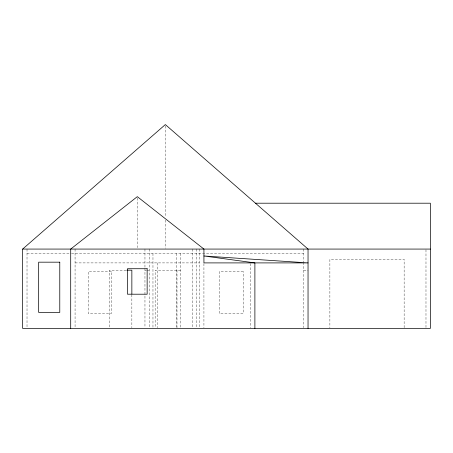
<?xml version="1.0" encoding="UTF-8"?>
<svg xmlns="http://www.w3.org/2000/svg" width="453" height="453" viewBox="0 0 453 453"><rect width="100%" height="100%" fill="white"/><g stroke="black" fill="none" stroke-linecap="round" stroke-linejoin="round"><path stroke-width="0.34" stroke-dasharray="2.27 1.7" d="M27.016 253.437L70.804 253.437M71.512 253.437L303.674 253.437M75.068 262.904L199.563 262.904M126.211 270.181L109.286 270.181L109.286 327.723M144.96 270.181L146.206 270.181M146.834 270.181L149.326 270.181M180.634 270.181L155.153 270.181L155.153 327.723M303.674 270.181L308.04 270.181M425.984 249.773L425.984 327.723M404.138 327.717L404.138 259.263L329.88 259.263L329.88 327.717M303.674 249.071L303.674 261.925M303.674 262.412L303.674 327.723M250.526 263.606L250.526 327.723M203.929 263.606L203.929 327.723M199.563 249.071L199.563 327.723M196.653 249.071L196.653 327.717M192.282 249.071L192.282 327.717M180.634 253.437L180.634 327.723M176.993 270.181L176.993 327.723M176.268 253.437L176.268 327.723M165.345 125.991L165.345 217.236M165.345 220.067L165.345 248.363M157.338 262.904L157.338 327.723M152.967 253.437L152.967 327.723M149.326 249.071L149.326 327.723M144.96 249.071L144.96 267.587M144.96 268.295L144.96 327.723M137.316 198.046L137.316 247.672M131.857 294.744L131.857 327.723M75.068 249.071L75.068 327.723M27.016 249.071L27.016 327.723M111.472 271.636L88.171 271.636L88.171 313.499L111.472 313.499L111.472 271.636M243.244 271.636L219.218 271.636L219.218 313.499L243.244 313.499L243.244 271.636"/><path stroke-width="0.68" d="M255.469 203.204L430.35 203.204L430.35 328.425L22.65 328.425L22.65 249.071L165.345 124.575L308.04 249.071L308.04 328.425M22.65 249.071L430.35 249.071M126.919 270.181L131.857 270.181L131.857 294.042M254.892 328.425L254.892 262.904L203.929 255.985L308.04 262.904L203.929 262.904L203.929 249.071L137.316 196.653L70.702 249.071L70.702 328.425M59.779 262.174L38.669 262.174L38.669 312.406L59.779 312.406L59.779 262.174M147.146 268.725L127.486 268.725L127.486 294.207L147.146 294.207L147.146 268.725"/></g></svg>
